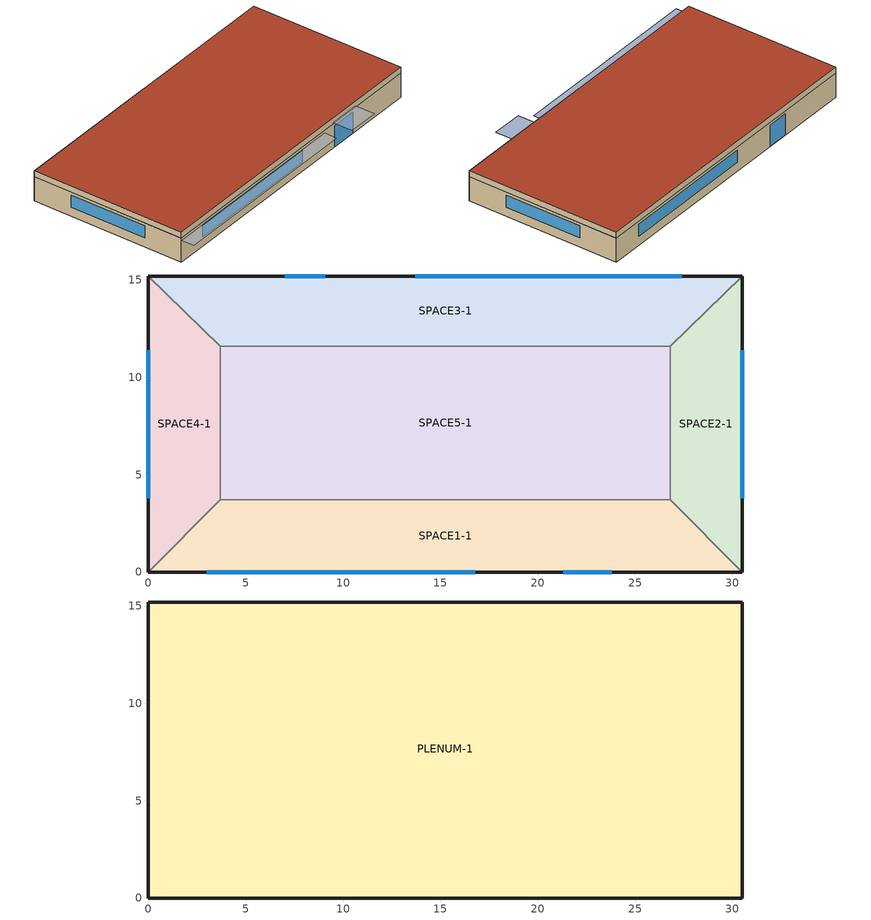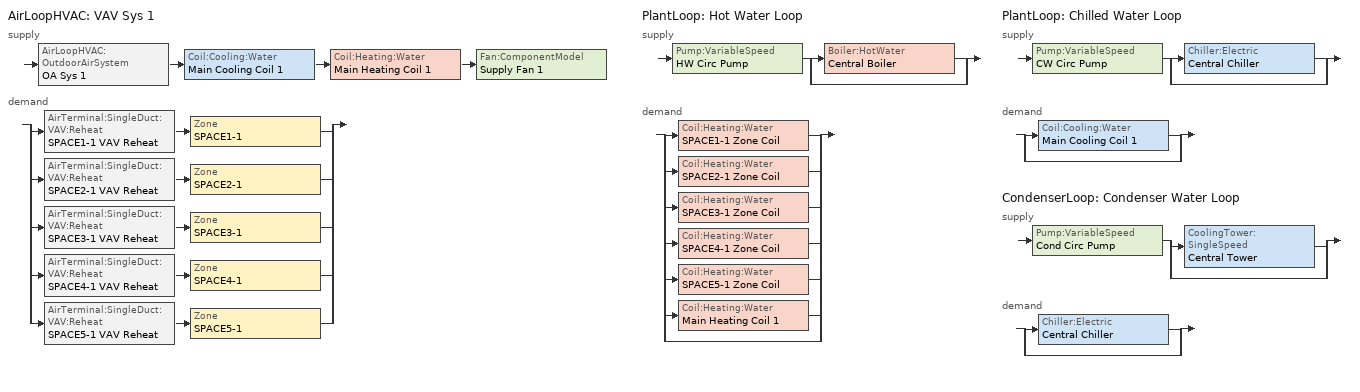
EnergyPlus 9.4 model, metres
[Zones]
SPACE1-1
 floor ground (FLOOR-SLAB-1): 26.8,3.7 30.5,0 0,0 3.7,3.7 z0
 wall outside (WALL-1): 0,0 30.5,0 z0:2.4
 wall to SPACE2-1 (INT-WALL-1): 30.5,0 26.8,3.7 z0:2.4
 wall to SPACE4-1 (INT-WALL-1): 3.7,3.7 0,0 z0:2.4
 wall to SPACE5-1 (INT-WALL-1): 26.8,3.7 3.7,3.7 z0:2.4
 window (Dbl Clr 3mm/13mm ArgKryp): 3,0 16.8,0 z0.9:2.1
 window (Sgl Grey 3mm): 21.3,0 23.8,0 z0:2.1
SPACE2-1
 floor ground (FLOOR-SLAB-1): 26.8,11.6 30.5,15.2 30.5,0 26.8,3.7 z0
 wall outside (WALL-1): 30.5,0 30.5,15.2 z0:2.4
 wall to SPACE3-1 (INT-WALL-1): 30.5,15.2 26.8,11.6 z0:2.4
 wall to SPACE5-1 (INT-WALL-1): 26.8,11.6 26.8,3.7 z0:2.4
 window (Dbl Clr 3mm/13mm Air): 30.5,3.8 30.5,11.4 z0.9:2.1
SPACE3-1
 floor ground (FLOOR-SLAB-1): 26.8,11.6 3.7,11.6 0,15.2 30.5,15.2 z0
 wall outside (WALL-1): 30.5,15.2 0,15.2 z0:2.4
 wall to SPACE4-1 (INT-WALL-1): 0,15.2 3.7,11.6 z0:2.4
 wall to SPACE5-1 (INT-WALL-1): 3.7,11.6 26.8,11.6 z0:2.4
 window (Dbl Clr 3mm/13mm Air): 27.4,15.2 13.7,15.2 z0.9:2.1
 window (Sgl Grey 3mm): 9.1,15.2 7,15.2 z0:2.1
SPACE4-1
 floor ground (FLOOR-SLAB-1): 3.7,3.7 0,0 0,15.2 3.7,11.6 z0
 wall outside (WALL-1): 0,15.2 0,0 z0:2.4
 wall to SPACE5-1 (INT-WALL-1): 3.7,3.7 3.7,11.6 z0:2.4
 window (Dbl Clr 3mm/13mm Air): 0,11.4 0,3.8 z0.9:2.1
SPACE5-1
 floor ground (FLOOR-SLAB-1): 26.8,11.6 26.8,3.7 3.7,3.7 3.7,11.6 z0
PLENUM-1
 floor to SPACE1-1 (CLNG-1): 26.8,3.7 30.5,0 0,0 3.7,3.7 z2.4
 floor to SPACE2-1 (CLNG-1): 26.8,11.6 30.5,15.2 30.5,0 26.8,3.7 z2.4
 floor to SPACE3-1 (CLNG-1): 26.8,11.6 3.7,11.6 0,15.2 30.5,15.2 z2.4
 floor to SPACE4-1 (CLNG-1): 3.7,3.7 0,0 0,15.2 3.7,11.6 z2.4
 floor to SPACE5-1 (CLNG-1): 26.8,11.6 26.8,3.7 3.7,3.7 3.7,11.6 z2.4
 wall outside (WALL-1): 0,0 30.5,0 30.5,15.2 0,15.2 0,0 z2.4:3
 roof outside (ROOF-1): 0,15.2 0,0 30.5,0 30.5,15.2 z3
shading: 0,-1.3 0,0 19.8,0 19.8,-1.3 z2.2; 21,-2 21,0 24.1,0 24.1,-2 z2.6
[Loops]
AirLoopHVAC 'VAV Sys 1'
 supply: AirLoopHVAC:OutdoorAirSystem 'OA Sys 1' > Coil:Cooling:Water 'Main Cooling Coil 1' > Coil:Heating:Water 'Main Heating Coil 1' > Fan:ComponentModel 'Supply Fan 1'
 demand: split
  | AirTerminal:SingleDuct:VAV:Reheat 'SPACE1-1 VAV Reheat' > Zone 'SPACE1-1'
  | AirTerminal:SingleDuct:VAV:Reheat 'SPACE2-1 VAV Reheat' > Zone 'SPACE2-1'
  | AirTerminal:SingleDuct:VAV:Reheat 'SPACE3-1 VAV Reheat' > Zone 'SPACE3-1'
  | AirTerminal:SingleDuct:VAV:Reheat 'SPACE4-1 VAV Reheat' > Zone 'SPACE4-1'
  | AirTerminal:SingleDuct:VAV:Reheat 'SPACE5-1 VAV Reheat' > Zone 'SPACE5-1'
PlantLoop 'Hot Water Loop'
 supply: Pump:VariableSpeed 'HW Circ Pump' > split
  | Boiler:HotWater 'Central Boiler'
  | bypass
 demand: split
  | Coil:Heating:Water 'SPACE1-1 Zone Coil'
  | Coil:Heating:Water 'SPACE2-1 Zone Coil'
  | Coil:Heating:Water 'SPACE3-1 Zone Coil'
  | Coil:Heating:Water 'SPACE4-1 Zone Coil'
  | Coil:Heating:Water 'SPACE5-1 Zone Coil'
  | Coil:Heating:Water 'Main Heating Coil 1'
  | bypass
PlantLoop 'Chilled Water Loop'
 supply: Pump:VariableSpeed 'CW Circ Pump' > split
  | Chiller:Electric 'Central Chiller'
  | bypass
 demand: split
  | Coil:Cooling:Water 'Main Cooling Coil 1'
  | bypass
CondenserLoop 'Condenser Water Loop'
 supply: Pump:VariableSpeed 'Cond Circ Pump' > split
  | CoolingTower:SingleSpeed 'Central Tower'
  | bypass
 demand: split
  | Chiller:Electric 'Central Chiller'
  | bypass
[Building]
Building: North Axis {deg}=30; Terrain=City; Loads Convergence Tolerance Value {W}=0.04; Temperature Convergence Tolerance Value {deltaC}=0.4; Solar Distribution=FullExterior; Maximum Number of Warmup Days=25; Minimum Number of Warmup Days=6
[Site:Location]
Chicago Ohare Intl Ap IL USA WMO=725300: Latitude {deg}=41.99; Longitude {deg}=-87.91; Time Zone {hr}=-6; Elevation {m}=205
[SizingPeriod:DesignDay] Day of Month=21; Humidity Condition Type=Wetbulb; Barometric Pressure {Pa}=98886; Rain Indicator=No; Snow Indicator=No; Daylight Saving Time Indicator=No; Solar Model Indicator=ASHRAEClearSky
Name | Month | Day Type | Maximum Dry-Bulb Temperature {C} | Daily Dry-Bulb Temperature Range {deltaC} | Wetbulb or DewPoint at Maximum Dry-Bulb {C} | Wind Speed {m/s} | Wind Direction {deg} | Sky Clearness
Chicago Ohare Intl Ap Ann Htg 99% Condns DB | 1 | WinterDesignDay | -16.6 | 0 | -16.6 | 4.9 | 270 | 0
Chicago Ohare Intl Ap Ann Clg 1% Condns DB=>MWB | 7 | SummerDesignDay | 31.6 | 10.5 | 23 | 5.2 | 230 | 1
[Site:GroundTemperature:BuildingSurface]
20.03, 20.03, 20.13, 20.3, 20.43, 20.52, 20.62, 20.77, 20.78, 20.55, 20.44, 20.2
[Material] Thermal Absorptance=0.9
Name | Roughness | Thickness {m} | Conductivity {W/m-K} | Density {kg/m3} | Specific Heat {J/kg-K} | Solar Absorptance | Visible Absorptance
RG01 | Rough | 0.0127 | 1.442 | 881 | 1674 | 0.65 | 0.65
BR01 | VeryRough | 0.0095 | 0.162 | 1121 | 1464 | 0.7 | 0.7
IN46 | VeryRough | 0.0762 | 0.023 | 24 | 1590 | 0.5 | 0.5
WD01 | MediumSmooth | 0.0191 | 0.115 | 513 | 1381 | 0.78 | 0.78
PW03 | MediumSmooth | 0.0127 | 0.115 | 545 | 1213 | 0.78 | 0.78
IN02 | Rough | 0.0901 | 0.043 | 10 | 837 | 0.75 | 0.75
GP01 | MediumSmooth | 0.0127 | 0.16 | 801 | 837 | 0.75 | 0.75
GP02 | MediumSmooth | 0.0159 | 0.16 | 801 | 837 | 0.75 | 0.75
CC03 | MediumRough | 0.1016 | 1.31 | 2243 | 837 | 0.65 | 0.65
[Material:NoMass]
MAT-CLNG-1: Roughness=Rough; Thermal Resistance {m2-K/W}=0.652259; Thermal Absorptance=0.65; Solar Absorptance=0.65; Visible Absorptance=0.65
[Material:AirGap]
AL21: Thermal Resistance {m2-K/W}=0.157
[Construction]
ROOF-1: RG01, BR01, IN46, WD01
WALL-1: WD01, PW03, IN02, GP01
CLNG-1: MAT-CLNG-1
FLOOR-SLAB-1: CC03
INT-WALL-1: GP02, AL21, GP02
Dbl Clr 3mm/13mm Air: 3MM CLEAR GLASS, AIR 13MM, 3MM CLEAR GLASS
Dbl Clr 3mm/13mm ArgKryp: CLEAR 3MM, ArgonKryptonMix 13MM, CLEAR 3MM
Sgl Grey 3mm: GREY 3MM
[WindowMaterial:Gas]
AIR 13MM: Gas Type=Air; Thickness {m}=0.0127
[WindowMaterial:GasMixture]
ArgonKryptonMix 13MM: Thickness {m}=0.0127; Number of Gases in Mixture=2; Gas 1 Type=Argon; Gas 1 Fraction=0.6; Gas 2 Type=Krypton; Gas 2 Fraction=0.4
[WindowMaterial:Glazing] Optical Data Type=SpectralAverage; Thickness {m}=0.003; Infrared Transmittance at Normal Incidence=0; Front Side Infrared Hemispherical Emissivity=0.84; Back Side Infrared Hemispherical Emissivity=0.84; Conductivity {W/m-K}=0.9
Name | Solar Transmittance at Normal Incidence | Front Side Solar Reflectance at Normal Incidence | Back Side Solar Reflectance at Normal Incidence | Visible Transmittance at Normal Incidence | Front Side Visible Reflectance at Normal Incidence | Back Side Visible Reflectance at Normal Incidence
CLEAR 3MM | 0.837 | 0.075 | 0.075 | 0.898 | 0.081 | 0.081
GREY 3MM | 0.626 | 0.061 | 0.061 | 0.611 | 0.061 | 0.061
[WindowMaterial:Glazing:RefractionExtinctionMethod]
3MM CLEAR GLASS: Thickness {m}=0.003; Solar Index of Refraction=1.526; Solar Extinction Coefficient {1/m}=30; Visible Index of Refraction=1.526; Visible Extinction Coefficient {1/m}=30; Infrared Transmittance at Normal Incidence=0; Infrared Hemispherical Emissivity=0.84; Conductivity {W/m-K}=0.9
[Zone] Type=1; Multiplier=1
Name | Ceiling Height {m} | Volume {m3}
PLENUM-1 | 0.6096 | 283.2
SPACE1-1; SPACE3-1 | 2.4384 | 239.247
SPACE2-1; SPACE4-1 | 2.4384 | 103.311
SPACE5-1 | 2.4384 | 447.683
[ZoneInfiltration:DesignFlowRate] Schedule=INFIL-SCH; Design Flow Rate Calculation Method=flow/zone; Constant Term Coefficient=0; Temperature Term Coefficient=0; Velocity Term Coefficient=0.2237; Velocity Squared Term Coefficient=0
Name | Zone or ZoneList | Design Flow Rate {m3/s}
SPACE1-1 Infil 1 | SPACE1-1 | 0.0167
SPACE2-1 Infil 1 | SPACE2-1 | 0.00717
SPACE3-1 Infil 1 | SPACE3-1 | 0.0167
SPACE4-1 Infil 1 | SPACE4-1 | 0.00717
SPACE5-1 Infil 1 | SPACE5-1 | 0.031089
[People] Number of People Schedule=OCCUPY-1; Number of People Calculation Method=people; Fraction Radiant=0.3; Activity Level Schedule=ActSchd
Name | Zone or ZoneList | Number of People
SPACE1-1 People 1 | SPACE1-1 | 11
SPACE2-1 People 1 | SPACE2-1 | 5
SPACE3-1 People 1 | SPACE3-1 | 11
SPACE4-1 People 1 | SPACE4-1 | 5
SPACE5-1 People 1 | SPACE5-1 | 20
[Lights] Schedule=LIGHTS-1; Design Level Calculation Method=LightingLevel; Return Air Fraction=0.2; Fraction Radiant=0.59; Fraction Visible=0.2; Fraction Replaceable=0
Name | Zone or ZoneList | Lighting Level {W}
SPACE1-1 Lights 1 | SPACE1-1 | 1584
SPACE2-1 Lights 1 | SPACE2-1 | 684
SPACE3-1 Lights 1 | SPACE3-1 | 1584
SPACE4-1 Lights 1 | SPACE4-1 | 684
SPACE5-1 Lights 1 | SPACE5-1 | 2964
[ElectricEquipment] Schedule=EQUIP-1; Design Level Calculation Method=EquipmentLevel; Fraction Latent=0; Fraction Radiant=0.3; Fraction Lost=0
Name | Zone or ZoneList | Design Level {W}
SPACE1-1 ElecEq 1 | SPACE1-1 | 1056
SPACE2-1 ElecEq 1 | SPACE2-1 | 456
SPACE3-1 ElecEq 1 | SPACE3-1 | 1056
SPACE4-1 ElecEq 1 | SPACE4-1 | 456
SPACE5-1 ElecEq 1 | SPACE5-1 | 1976
[Sizing:Zone] Zone Cooling Design Supply Air Temperature Input Method=SupplyAirTemperature; Zone Cooling Design Supply Air Temperature {C}=14; Zone Heating Design Supply Air Temperature Input Method=SupplyAirTemperature; Zone Heating Design Supply Air Temperature {C}=50; Zone Cooling Design Supply Air Humidity Ratio {kgWater/kgDryAir}=0.009; Zone Heating Design Supply Air Humidity Ratio {kgWater/kgDryAir}=0.004; Zone Heating Sizing Factor=0; Zone Cooling Sizing Factor=0; Cooling Design Air Flow Method=DesignDay; Cooling Design Air Flow Rate {m3/s}=0; Heating Design Air Flow Method=DesignDay; Heating Design Air Flow Rate {m3/s}=0; Account for Dedicated Outdoor Air System=No; Dedicated Outdoor Air System Control Strategy=NeutralSupplyAir; Dedicated Outdoor Air Low Setpoint Temperature for Design {C}=autosize; Dedicated Outdoor Air High Setpoint Temperature for Design {C}=autosize
Name | Design Specification Outdoor Air Object
SPACE1-1 | SZ DSOA SPACE1-1
SPACE2-1 | SZ DSOA SPACE2-1
SPACE3-1 | SZ DSOA SPACE3-1
SPACE4-1 | SZ DSOA SPACE4-1
SPACE5-1 | SZ DSOA SPACE5-1
[DesignSpecification:OutdoorAir] Outdoor Air Method=flow/person; Outdoor Air Flow per Person {m3/s-person}=0.00944; Outdoor Air Flow per Zone Floor Area {m3/s-m2}=0; Outdoor Air Flow per Zone {m3/s}=0
SZ DSOA SPACE1-1; SZ DSOA SPACE2-1; SZ DSOA SPACE3-1; SZ DSOA SPACE4-1; SZ DSOA SPACE5-1
[Sizing:System]
VAV Sys 1: Type of Load to Size On=sensible; Design Outdoor Air Flow Rate {m3/s}=autosize; Central Heating Maximum System Air Flow Ratio=0.3; Preheat Design Temperature {C}=7; Preheat Design Humidity Ratio {kgWater/kgDryAir}=0.008; Precool Design Temperature {C}=11; Precool Design Humidity Ratio {kgWater/kgDryAir}=0.008; Central Cooling Design Supply Air Temperature {C}=12.8; Central Heating Design Supply Air Temperature {C}=16.7; Type of Zone Sum to Use=noncoincident; 100% Outdoor Air in Cooling=no; 100% Outdoor Air in Heating=no; Central Cooling Design Supply Air Humidity Ratio {kgWater/kgDryAir}=0.008; Central Heating Design Supply Air Humidity Ratio {kgWater/kgDryAir}=0.008; Cooling Supply Air Flow Rate Method=DesignDay; Cooling Supply Air Flow Rate {m3/s}=0; Heating Supply Air Flow Rate Method=DesignDay; Heating Supply Air Flow Rate {m3/s}=0; Zone Maximum Outdoor Air Fraction=1; Cooling Design Capacity Method=CoolingDesignCapacity; Cooling Design Capacity {W}=autosize; Heating Design Capacity Method=HeatingDesignCapacity; Heating Design Capacity {W}=autosize; Central Cooling Capacity Control Method=VAV
[Sizing:Plant]
Name | Loop Type | Design Loop Exit Temperature {C} | Loop Design Temperature Difference {deltaC}
Hot Water Loop | heating | 82 | 11
Chilled Water Loop | cooling | 7.22 | 6.67
Condenser Water Loop | condenser | 29.4 | 5.6
[ZoneControl:Thermostat] Control Type Schedule=Zone Control Type Sched; Control 1=CoolingSetPoint; Control 2=HeatingSetpoint; Control 3=DualSetPoint
Name | Zone or ZoneList
SPACE1-1 Control | SPACE1-1
SPACE2-1 Control | SPACE2-1
SPACE3-1 Control | SPACE3-1
SPACE4-1 Control | SPACE4-1
SPACE5-1 Control | SPACE5-1
[ThermostatSetpoint:SingleHeating]
HeatingSetpoint: Setpoint Temperature Schedule=Htg-SetP-Sch
[ThermostatSetpoint:SingleCooling]
CoolingSetpoint: Setpoint Temperature Schedule=Clg-SetP-Sch
[ThermostatSetpoint:DualSetpoint]
DualSetPoint: Heating Setpoint Temperature Schedule=Htg-SetP-Sch; Cooling Setpoint Temperature Schedule=Clg-SetP-Sch
[Zone equipment]
SPACE1-1: SPACE1-1 VAV Reheat
SPACE2-1: SPACE2-1 VAV Reheat
SPACE3-1: SPACE3-1 VAV Reheat
SPACE4-1: SPACE4-1 VAV Reheat
SPACE5-1: SPACE5-1 VAV Reheat
[AirTerminal:SingleDuct:VAV:Reheat] Availability Schedule=ReheatCoilAvailSched; Maximum Air Flow Rate {m3/s}=autosize; Zone Minimum Air Flow Input Method=Constant; Constant Minimum Air Flow Fraction=0.3; Maximum Hot Water or Steam Flow Rate {m3/s}=autosize; Minimum Hot Water or Steam Flow Rate {m3/s}=0; Convergence Tolerance=0.001; Damper Heating Action=ReverseWithLimits; Maximum Flow per Zone Floor Area During Reheat {m3/s-m2}=AUTOCALCULATE; Maximum Flow Fraction During Reheat=AUTOCALCULATE
Name | Reheat Coil
SPACE1-1 VAV Reheat | SPACE1-1 Zone Coil
SPACE2-1 VAV Reheat | SPACE2-1 Zone Coil
SPACE3-1 VAV Reheat | SPACE3-1 Zone Coil
SPACE4-1 VAV Reheat | SPACE4-1 Zone Coil
SPACE5-1 VAV Reheat | SPACE5-1 Zone Coil
[Coil:Heating:Water] Availability Schedule=ReheatCoilAvailSched; Rated Inlet Water Temperature {C}=82.2; Rated Inlet Air Temperature {C}=16.6; Rated Outlet Water Temperature {C}=71.1; Rated Outlet Air Temperature {C}=32.2
Name | Performance Input Method | Rated Capacity {W} | U-Factor Times Area Value {W/K} | Maximum Water Flow Rate {m3/s}
SPACE1-1 Zone Coil; SPACE2-1 Zone Coil; SPACE3-1 Zone Coil; SPACE4-1 Zone Coil; SPACE5-1 Zone Coil | NominalCapacity | 10000
Main Heating Coil 1 | UFactorTimesAreaAndDesignWaterFlowRate | autosize | autosize | autosize
[AirLoopHVAC:ReturnPlenum]
Return-Plenum-1: Zone=PLENUM-1
[AirLoopHVAC]
VAV Sys 1: Design Supply Air Flow Rate {m3/s}=autosize
[AvailabilityManager:Scheduled]
VAV Sys 1 Avail: Schedule=FanAvailSched
[Coil:Cooling:Water]
Main Cooling Coil 1: Availability Schedule=CoolingCoilAvailSched; Design Water Flow Rate {m3/s}=autosize; Design Air Flow Rate {m3/s}=autosize; Design Inlet Water Temperature {C}=autosize; Design Inlet Air Temperature {C}=autosize; Design Outlet Air Temperature {C}=autosize; Design Inlet Air Humidity Ratio {kgWater/kgDryAir}=autosize; Design Outlet Air Humidity Ratio {kgWater/kgDryAir}=autosize; Type of Analysis=SimpleAnalysis; Heat Exchanger Configuration=CrossFlow
[Fan:ComponentModel]
Supply Fan 1: Availability Schedule=FanAvailSched; Maximum Flow Rate {m3/s}=autosize; Minimum Flow Rate {m3/s}=0; Fan Sizing Factor=1; Fan Wheel Diameter {m}=0.3048; Fan Outlet Area {m2}=0.0873289; Maximum Fan Static Efficiency=0.514; Euler Number at Maximum Fan Static Efficiency=9.76; Maximum Dimensionless Fan Airflow=0.160332; Motor Fan Pulley Ratio=autosize; Belt Maximum Torque {N-m}=autosize; Belt Sizing Factor=1; Belt Fractional Torque Transition=0.167; Motor Maximum Speed {rev/min}=1800; Maximum Motor Output Power {W}=autosize; Motor Sizing Factor=1; Motor In Airstream Fraction=1; VFD Efficiency Type=Power; Maximum VFD Output Power {W}=autosize; VFD Sizing Factor=1; Fan Pressure Rise Curve=VSD Example; Duct Static Pressure Reset Curve=DiagnosticSPR; Normalized Fan Static Efficiency Curve Name-Non-Stall Region=FanEff120CPLANormal; Normalized Fan Static Efficiency Curve Name-Stall Region=FanEff120CPLAStall; Normalized Dimensionless Airflow Curve Name-Non-Stall Region=FanDimFlowNormal; Normalized Dimensionless Airflow Curve Name-Stall Region=FanDimFlowStall; Maximum Belt Efficiency Curve=BeltMaxEffMedium; Normalized Belt Efficiency Curve Name - Region 1=BeltPartLoadRegion1; Normalized Belt Efficiency Curve Name - Region 2=BeltPartLoadRegion2; Normalized Belt Efficiency Curve Name - Region 3=BeltPartLoadRegion3; Maximum Motor Efficiency Curve=MotorMaxEffAvg; Normalized Motor Efficiency Curve=MotorPartLoad; VFD Efficiency Curve=VFDPartLoad
[Controller:WaterCoil] Control Variable=Temperature; Actuator Variable=FLOW; Controller Convergence Tolerance {deltaC}=0.002; Maximum Actuated Flow {m3/s}=autosize; Minimum Actuated Flow {m3/s}=0
Name | Action
Central Cooling Coil Contoller 1 | Reverse
Central Heating Coil Contoller 1 | Normal
[Controller:OutdoorAir]
OA Controller 1: Minimum Outdoor Air Flow Rate {m3/s}=autosize; Maximum Outdoor Air Flow Rate {m3/s}=autosize; Economizer Control Type=FixedDryBulb; Economizer Control Action Type=ModulateFlow; Economizer Maximum Limit Dry-Bulb Temperature {C}=19; Economizer Minimum Limit Dry-Bulb Temperature {C}=4; Lockout Type=NoLockout; Minimum Limit Type=FixedMinimum; Minimum Outdoor Air Schedule=Min OA Sched
[SetpointManager:Warmest]
Supply Air Temperature Manager 1: Control Variable=Temperature; HVAC Air Loop=VAV Sys 1; Minimum Setpoint Temperature {C}=11.2; Maximum Setpoint Temperature {C}=16; Strategy=MaximumTemperature; Setpoint Node or NodeList=Supply Air Temp Nodes 1
[SetpointManager:MixedAir]
Mixed Air Temp Manager 1: Control Variable=Temperature; Setpoint Node or NodeList=Main Branch SetPoint Node List
[PlantLoop] Fluid Type=Water; Maximum Loop Flow Rate {m3/s}=autosize; Minimum Loop Flow Rate {m3/s}=0; Plant Loop Volume {m3}=autocalculate; Load Distribution Scheme=SequentialLoad
Name | Plant Equipment Operation Scheme | Maximum Loop Temperature {C} | Minimum Loop Temperature {C}
Hot Water Loop | Hot Loop Operation | 100 | 10
Chilled Water Loop | CW Loop Operation | 98 | 1
[SetpointManager:Scheduled] Control Variable=Temperature
Name | Schedule | Setpoint Node or NodeList
Hot Water Loop Setpoint Manager | HW Loop Temp Schedule | Hot Water Loop Setpoint Node List
Central Boiler Setpoint Manager | HW Loop Temp Schedule | Central Boiler Outlet Node
Chilled Water Loop Setpoint Manager | CW Loop Temp Schedule | Chilled Water Loop Setpoint Node List
Central Chiller Setpoint Manager | CW Loop Temp Schedule | Central Chiller Outlet Node
[PlantEquipmentOperationSchemes] Control Scheme 1 Schedule=PlantOnSched
Name | Control Scheme 1
Hot Loop Operation | Central Boiler Only
CW Loop Operation | Central Chiller Only
[PlantEquipmentOperation:HeatingLoad]
Central Boiler Only: Load Range 1 Lower Limit {W}=0; Load Range 1 Upper Limit {W}=1000000; Range 1 Equipment List=heating plant
[PlantEquipmentList]
heating plant: Central Boiler
Cooling Plant: Central Chiller
[Boiler:HotWater]
Central Boiler: Fuel Type=NaturalGas; Nominal Capacity {W}=autosize; Nominal Thermal Efficiency=0.8; Efficiency Curve Temperature Evaluation Variable=LeavingBoiler; Normalized Boiler Efficiency Curve=BoilerEfficiency; Design Water Flow Rate {m3/s}=autosize; Minimum Part Load Ratio=0; Maximum Part Load Ratio=1.2; Optimum Part Load Ratio=1; Water Outlet Upper Temperature Limit {C}=100; Boiler Flow Mode=LeavingSetpointModulated
[Pump:VariableSpeed] Design Maximum Flow Rate {m3/s}=autosize; Design Pump Head {Pa}=179352; Design Power Consumption {W}=autosize; Motor Efficiency=0.9; Fraction of Motor Inefficiencies to Fluid Stream=0; Coefficient 1 of the Part Load Performance Curve=0; Coefficient 2 of the Part Load Performance Curve=1; Coefficient 3 of the Part Load Performance Curve=0; Coefficient 4 of the Part Load Performance Curve=0; Design Minimum Flow Rate {m3/s}=0; Pump Control Type=INTERMITTENT
Name | Pump Flow Rate Schedule
HW Circ Pump
CW Circ Pump; Cond Circ Pump | CoolingPumpAvailSched
[PlantEquipmentOperation:CoolingLoad] Load Range 1 Lower Limit {W}=0
Name | Load Range 1 Upper Limit {W} | Range 1 Equipment List
Central Chiller Only | 900000 | Cooling Plant
Year Round Tower Operation | 90000000 | All Towers
[Chiller:Electric]
Central Chiller: Condenser Type=WaterCooled; Nominal Capacity {W}=autosize; Nominal COP {W/W}=3.2; Minimum Part Load Ratio=0; Maximum Part Load Ratio=1; Optimum Part Load Ratio=0.65; Design Condenser Inlet Temperature {C}=29.44; Temperature Rise Coefficient=2.682759; Design Chilled Water Outlet Temperature {C}=6.667; Design Chilled Water Flow Rate {m3/s}=autosize; Design Condenser Fluid Flow Rate {m3/s}=autosize; Coefficient 1 of Capacity Ratio Curve=0.944836; Coefficient 2 of Capacity Ratio Curve=-0.0570088; Coefficient 3 of Capacity Ratio Curve=-0.00185486; Coefficient 1 of Power Ratio Curve=1.907846; Coefficient 2 of Power Ratio Curve=-1.20499; Coefficient 3 of Power Ratio Curve=0.263462; Coefficient 1 of Full Load Ratio Curve=0.03303; Coefficient 2 of Full Load Ratio Curve=0.6852; Coefficient 3 of Full Load Ratio Curve=0.2818; Chilled Water Outlet Temperature Lower Limit {C}=5; Chiller Flow Mode=LeavingSetpointModulated
[CondenserLoop]
Condenser Water Loop: Fluid Type=Water; Condenser Equipment Operation Scheme=Tower Loop Operation; Maximum Loop Temperature {C}=80; Minimum Loop Temperature {C}=10; Maximum Loop Flow Rate {m3/s}=autosize; Minimum Loop Flow Rate {m3/s}=0; Condenser Loop Volume {m3}=autocalculate; Load Distribution Scheme=SequentialLoad
[SetpointManager:FollowOutdoorAirTemperature]
MyCondenserControl: Control Variable=Temperature; Reference Temperature Type=OutdoorAirWetBulb; Offset Temperature Difference {deltaC}=0; Maximum Setpoint Temperature {C}=80; Minimum Setpoint Temperature {C}=10; Setpoint Node or NodeList=Condenser Supply Outlet Node
[CondenserEquipmentOperationSchemes]
Tower Loop Operation: Control Scheme 1=Year Round Tower Operation; Control Scheme 1 Schedule=PlantOnSched
[CondenserEquipmentList]
All Towers: Central Tower
[CoolingTower:SingleSpeed]
Central Tower: Design Water Flow Rate {m3/s}=autosize; Design Air Flow Rate {m3/s}=autosize; Design Fan Power {W}=autosize; Design U-Factor Times Area Value {W/K}=autosize; Free Convection Regime Air Flow Rate {m3/s}=0; Free Convection Regime U-Factor Times Area Value {W/K}=0
[Schedule:Compact]
OCCUPY-1: Through: 12/31, For: Weekdays SummerDesignDay CustomDay1 CustomDay2, Until: 8:00, 0, Until: 11:00, 1, Until: 12:00, 0.8, Until: 13:00, 0.4, Until: 14:00, 0.8, Until: 18:00, 1, Until: 19:00, 0.5, Until: 21:00, 0.1, Until: 24:00, 0, For: Saturday Sunday Holidays WinterDesignDay, Until: 24:00, 0
LIGHTS-1: Through: 12/31, For: Weekdays SummerDesignDay CustomDay1 CustomDay2, Until: 8:00, 0.05, Until: 9:00, 0.9, Until: 10:00, 0.95, Until: 11:00, 1, Until: 12:00, 0.95, Until: 13:00, 0.8, Until: 14:00, 0.9, Until: 18:00, 1, Until: 19:00, 0.6, Until: 20:00, 0.2, Until: 21:00, 0.2, Until: 24:00, 0.05, For: Saturday Sunday Holidays WinterDesignDay, Until: 24:00, 0.05
EQUIP-1: Through: 12/31, For: Weekdays SummerDesignDay CustomDay1 CustomDay2, Until: 8:00, 0.02, Until: 9:00, 0.4, Until: 14:00, 0.9, Until: 15:00, 0.8, Until: 16:00, 0.7, Until: 18:00, 0.5, Until: 20:00, 0.3, Until: 24:00, 0.02, For: Saturday Sunday Holidays WinterDesignDay, Until: 24:00, 0.2
INFIL-SCH: Through: 3/31, For: Alldays, Until: 24:00, 1, Through: 10/31, For: Alldays, Until: 24:00, 0, Through: 12/31, For: Alldays, Until: 24:00, 1
ActSchd: Through: 12/31, For: Alldays, Until: 24:00, 117.24
Htg-SetP-Sch: Through: 12/31, For: Weekdays CustomDay1 CustomDay2, Until: 7:00, 12.8, Until: 18:00, 21.1, Until: 24:00, 12.8, For: Weekends Holidays, Until: 7:00, 12.8, Until: 13:00, 21.1, Until: 24:00, 12.8, For: SummerDesignDay, Until: 24:00, 12.8, For: WinterDesignDay, Until: 24:00, 21.1
Clg-SetP-Sch: Through: 12/31, For: Weekdays CustomDay1 CustomDay2, Until: 7:00, 40, Until: 18:00, 23.9, Until: 24:00, 40, For: Weekends Holidays, Until: 7:00, 40, Until: 13:00, 23.9, Until: 24:00, 32.2, For: SummerDesignDay, Until: 24:00, 23.9, For: WinterDesignDay, Until: 24:00, 40
Zone Control Type Sched: Through: 12/31, For: Weekdays Weekends Holidays CustomDay1 CustomDay2, Until: 24:00, 4, For: SummerDesignDay, Until: 24:00, 2, For: WinterDesignDay, Until: 24:00, 1
Min OA Sched: Through: 12/31, For: Weekdays, Until: 6:00, 0.02, Until: 18:00, 1, Until: 24:00, 0.02, For: Weekends SummerDesignDay WinterDesignDay CustomDay1 CustomDay2 Holidays, Until: 24:00, 0.02
FanAvailSched: Through: 3/31, For: AllDays, Until: 24:00, 1, Through: 9/30, For: Weekdays, Until: 7:00, 0, Until: 17:00, 1, Until: 24:00, 0, For: Weekends Holidays CustomDay1 CustomDay2, Until: 24:00, 0, For: SummerDesignDay WinterDesignDay, Until: 24:00, 1, Through: 12/31, For: AllDays, Until: 24:00, 1
CoolingCoilAvailSched: Through: 3/31, For: Alldays, Until: 24:00, 0, Through: 9/30, For: Weekdays, Until: 7:00, 0, Until: 17:00, 1, Until: 24:00, 0, For: Weekends Holidays CustomDay1 CustomDay2, Until: 24:00, 0, For: SummerDesignDay WinterDesignDay, Until: 24:00, 1, Through: 12/31, For: Alldays, Until: 24:00, 0
CoolingPumpAvailSched: Through: 3/31, For: Alldays, Until: 24:00, 0, Through: 9/30, For: Alldays, Until: 24:00, 1, Through: 12/31, For: Alldays, Until: 24:00, 0
ReheatCoilAvailSched: Through: 3/31, For: Alldays, Until: 24:00, 1, Through: 9/30, For: Weekdays, Until: 7:00, 0, Until: 17:00, 1, Until: 24:00, 0, For: SummerDesignDay WinterDesignDay, Until: 24:00, 1, For: Weekends Holidays CustomDay1 CustomDay2, Until: 24:00, 0, Through: 12/31, For: Alldays, Until: 24:00, 1
CW Loop Temp Schedule: Through: 12/31, For: Alldays, Until: 24:00, 7.22
HW Loop Temp Schedule: Through: 12/31, For: Alldays, Until: 24:00, 82
PlantOnSched: Through: 12/31, For: Alldays, Until: 24:00, 1
[Curve:FanPressureRise]
VSD Example: Coefficient1 C1=1446.76; Coefficient2 C2=0; Coefficient3 C3=0; Coefficient4 C4=1; Minimum Value of Qfan {m3/s}=0; Maximum Value of Qfan {m3/s}=100; Minimum Value of Psm {Pa}=62.5; Maximum Value of Psm {Pa}=300; Minimum Curve Output {Pa}=0; Maximum Curve Output {Pa}=5000
[Curve:Linear]
DiagnosticSPR: Coefficient1 Constant=248.84; Coefficient2 x=0; Minimum Value of x=0; Maximum Value of x=100; Minimum Curve Output=62.5; Maximum Curve Output=248.84
[Curve:ExponentialSkewNormal] Coefficient3 C3=0; Minimum Value of x=-4; Maximum Value of x=5; Minimum Curve Output=0.1; Maximum Curve Output=1
Name | Coefficient1 C1 | Coefficient2 C2 | Coefficient4 C4
FanEff120CPLANormal | 0.072613 | 0.833213 | 0.013911
FanEff120CPLAStall | -1.67493 | 1.980182 | 1.84495
[Curve:Sigmoid] Coefficient1 C1=0; Coefficient5 C5=1; Minimum Value of x=-4; Maximum Value of x=5; Minimum Curve Output=0.05; Maximum Curve Output=1
Name | Coefficient2 C2 | Coefficient3 C3 | Coefficient4 C4
FanDimFlowNormal | 1.001423 | 0.123935 | -0.476026
FanDimFlowStall | 5.924993 | -1.91636 | -0.851779
[Curve:Quartic]
BeltMaxEffMedium: Coefficient1 Constant=-0.09504; Coefficient2 x=0.03415; Coefficient3 x**2=-0.008897; Coefficient4 x**3=0.001159; Coefficient5 x**4=-6.132e-05; Minimum Value of x=-1.2; Maximum Value of x=6.2; Minimum Curve Output=-4.6; Maximum Curve Output=0
[Curve:RectangularHyperbola2] Minimum Value of x=0; Maximum Value of x=1; Minimum Curve Output=0.01; Maximum Curve Output=1
Name | Coefficient1 C1 | Coefficient2 C2 | Coefficient3 C3
BeltPartLoadRegion1 | 0.920797 | 0.0262686 | 0.151594
BeltPartLoadRegion3 | 1.037778 | 0.0103068 | -0.0268146
MotorPartLoad | 1.137209 | 0.0502359 | -0.0891503
VFDPartLoad | 0.987405 | 0.0155361 | -0.0059365
[Curve:ExponentialDecay]
BeltPartLoadRegion2: Coefficient1 C1=1.011965; Coefficient2 C2=-0.339038; Coefficient3 C3=-3.43626; Minimum Value of x=0; Maximum Value of x=1; Minimum Curve Output=0.01; Maximum Curve Output=1
[Curve:RectangularHyperbola1]
MotorMaxEffAvg: Coefficient1 C1=0.29228; Coefficient2 C2=3.368739; Coefficient3 C3=0.762471; Minimum Value of x=0; Maximum Value of x=7.6; Minimum Curve Output=0.01; Maximum Curve Output=1
[Curve:Quadratic]
BoilerEfficiency: Coefficient1 Constant=1; Coefficient2 x=0; Coefficient3 x**2=0; Minimum Value of x=0; Maximum Value of x=1
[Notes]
5ZoneWarmestVFD_FCMAuto.idf
Basic file description:  1 story building divided into 4 exterior and one interior conditioned zones and return plenum.
Highlights:              illustrates the use of a "warmest" supply air temperature reset strategy.
Also illustrates use of alternate input for window glass and gas mixture for windows
Also illustrates use of the Simple Duct Leakage mode (see ZoneHVAC:AirDistributionUnit objects).
Also illustrates the use of the "Coil Performance Input Method" for hot water coils.
Simulation Location/Run: CHICAGO_IL_USA, 2 design days, full annual run (not run)
Run Control executes the run periods using the weather file
Location:                Chicago, IL
Design Days:             CHICAGO_IL_USA Annual Heating 99% Design Conditions DB, MaxDB= -17.3°C
CHICAGO_IL_USA Annual Cooling 1% Design Conditions, MaxDB=  31.5°C MCWB=  23.0°C
Run Period (Weather File): Full Annual Run
Run Control:             Zone and System sizing with weather file run control (design days run)
Building: Single floor rectangular building 100 ft x 50 ft. 5 zones - 4 exterior, 1 interior, zone height 8 feet.
Exterior zone depth is 12 feet. There is a 2 foot high return plenum: the overall building height is
10 feet. There are windows on all 4 facades; the south and north facades have glass doors.
The south facing glass is shaded by overhangs. The walls are woodshingle over plywood, R11 insulation,
and gypboard. The roof is a gravel built up roof with R-3 mineral board insulation and plywood sheathing.
The windows are of various single and double pane construction with 3mm and 6mm glass and either 6mm or
13mm argon or air gap.  The window to wall ratio is approximately 0.29.
The south wall and door have overhangs.
The building is oriented 30 degrees east of north.
Floor Area:        463.6 m2 (5000 ft2)
Number of Stories: 1
Zone Description Details:
Internal gains description:     lighting is 1.5 watts/ft2, office equip is 1.0 watts/ft2. There is 1 occupant
per 100 ft2 of floor area. The infiltration is 0.25 air changes per hour.
Interzone Surfaces:             6 interzone surfaces (see diagram)
Internal Mass:                  None
Windows:                        4 ea.: 1) Double pane clear, 3mm glass, 13mm air gap
2) Double pane clear, 3mm glass, 13mm argon gap
3) Double pane clear, 6mm glass, 6mm air gap
4) Double pane lowE,  6mm lowE glass outside, 6mm air gap, 6mm clear glass
Doors:                          2 ea.:    Single pane grey,  3mm glass
Detached Shading:               None
Daylight:                       None
Natural Ventilation:            None
Compact Schedules:              Yes
HVAC:                           Standard VAV system with outside air economizer, hot water reheat coils,
central chilled water cooling coil. Central Plant is single hot water
boiler, electric compression chiller with water cooled condenser, and
a cooling tower. All equipment is autosized.
The supply air temperature setpoint is established by a setpoint
manager using the "warmest" strategy: the supply air temperature
is set to the highest temperature that will meet the cooling load
of the warmest zone at full cfm.
At design flow the system has 5% upstream supply duct leakage and 7%
downstream of the terminal units.
Zonal Equipment:                AirTerminal:SingleDuct:VAV:Reheat
Central Air Handling Equipment: Yes
System Equipment Autosize:      Yes
Purchased Cooling:              None
Purchased Heating:              None
Coils:                          Coil:Cooling:Water, Coil:Heating:Water
Pumps:                          Pump:VariableSpeed
Boilers:                        Boiler:HotWater
Chillers:                       Chiller:Electric
Towers:                         CoolingTower:SingleSpeed
Standard Reports:               All Summary Predefined Reports
Timestep or Hourly Variables:   Hourly
Time bins Report:               None
HTML Report:                    Predefined All Summary
Environmental Emissions:        None
Utility Tariffs:                None
